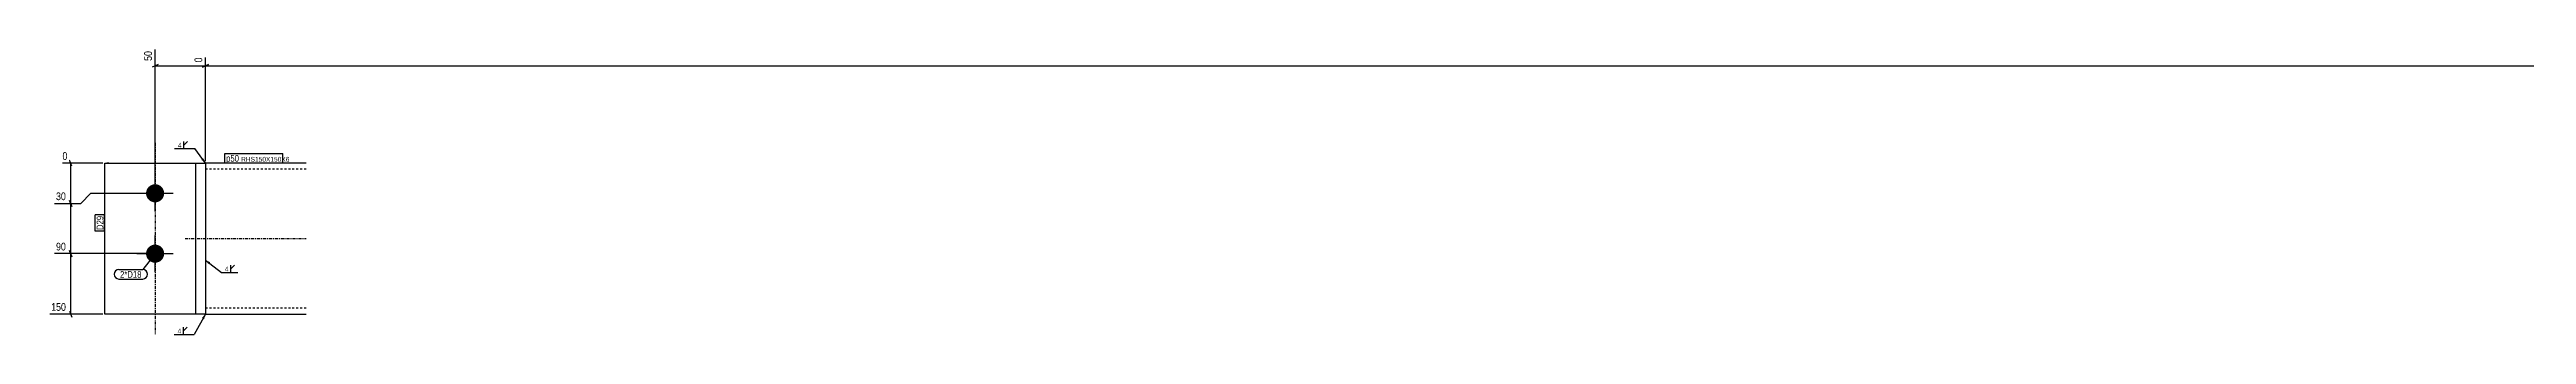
# Model space of a CAD drawing. Header units: millimetres. Extents: x 5 to 30731, y 5 to 1589.
# Drawn here: x 5 to 2465, y 18 to 301 of the extents above; entities that cross this region are included whole.
import ezdxf

# ---------------------------------------------------------------- set-up
doc = ezdxf.new("R2010")
doc.units = ezdxf.units.MM
doc.linetypes.add('DXK_LINE_DOT2', pattern=[3.9198, 1.9599, -1.9599])
doc.linetypes.add('DXK_LINE_DOT3', pattern=[5.9187, 2.979, -0.9799, 0.9799, -0.9799])
for name, color, linetype in [('MÅLSÆTNING', 7, 'Continuous'), ('STÅL', 7, 'Continuous'), ('TEKST', 7, 'Continuous')]:
    doc.layers.add(name, color=color, linetype=linetype)
doc.styles.add('Arial Narrow', font='ARIALN.TTF', dxfattribs={"height": 0.2})

msp = doc.modelspace()

# ---------------------------------------------------------------- hatches: boundary and pattern name
at = {"layer": 'STÅL', "linetype": 'Continuous'}
for points in [[(109.5, 167, -1), (109.5, 149, -1)], [(109.5, 107, -1), (109.5, 89, -1)]]:
    msp.add_hatch(color=96, dxfattribs=at).paths.add_polyline_path(points)
at = {"layer": 'TEKST', "linetype": 'Continuous'}
for points in [[(157.5, 192.7), (159.5, 188), (155.5, 191.2)], [(162.6, 87.6), (159.5, 91.6), (164.2, 89.5)], [(162.6, 87.6), (159.5, 91.6), (164.2, 89.5)], [(156, 34.2), (159.5, 38), (158.2, 33)]]:
    msp.add_hatch(color=3, dxfattribs=at).paths.add_polyline_path(points)

# ---------------------------------------------------------------- linework, layer by layer
at = {"layer": 'MÅLSÆTNING', "color": 7, "linetype": 'Continuous'}
for p, q in [((109.5, 160), (109.5, 300.8)), ((112.5, 285.9), (106.5, 283.5)), ((109.5, 284.7), (159.5, 284.7)), ((162.5, 285.9), (156.5, 283.5)), ((156.5, 283.5), (162.5, 285.9)), ((159.5, 190), (159.5, 293)), ((159.5, 190), (159.5, 293)), ((159.5, 284.7), (4794.5, 284.7)), ((57.5, 188), (17.5, 188)), ((26.9, 185), (24.5, 191)), ((25.7, 148), (25.7, 188)), ((9.7, 148), (35.7, 148)), ((9.7, 148), (35.7, 148)), ((24.5, 151), (26.9, 145)), ((26.9, 145), (24.5, 151)), ((25.7, 98), (25.7, 148)), ((35.7, 148), (45.7, 158)), ((35.7, 148), (45.7, 158)), ((45.7, 158), (107.5, 158)), ((45.7, 158), (107.5, 158)), ((24.5, 101), (26.9, 95)), ((26.9, 95), (24.5, 101)), ((107.5, 98), (9.7, 98)), ((107.5, 98), (9.7, 98)), ((25.7, 38), (25.7, 98)), ((57.5, 38), (4.8, 38)), ((24.5, 41), (26.9, 35))]:
    msp.add_line(p, q, dxfattribs=at)
at = {"layer": 'STÅL', "color": 7, "linetype": 'DXK_LINE_DOT3'}
for p, q in [((109.5, 208), (109.5, 18)), ((139.5, 113), (259.5, 113))]:
    msp.add_line(p, q, dxfattribs=at)
at = {"layer": 'STÅL', "color": 2, "linetype": 'Continuous'}
for p, q in [((59.5, 188), (159.5, 188)), ((59.5, 38), (59.5, 188)), ((149.5, 188), (149.5, 38)), ((259.5, 188), (159.5, 188)), ((159.5, 188), (159.5, 38)), ((159.5, 176), (159.5, 50)), ((159.5, 38), (59.5, 38)), ((159.5, 38), (259.5, 38))]:
    msp.add_line(p, q, dxfattribs=at)
at = {"layer": 'STÅL', "color": 7, "linetype": 'DXK_LINE_DOT2'}
for p, q in [((63.5, 188), (59.5, 188)), ((159.5, 188), (159.5, 176)), ((259.5, 182), (159.5, 182)), ((159.5, 50), (159.5, 38)), ((259.5, 44), (159.5, 44))]:
    msp.add_line(p, q, dxfattribs=at)
at = {"layer": 'STÅL', "color": 96, "linetype": 'Continuous'}
for p, q in [((109.5, 140), (109.5, 176)), ((91.5, 158), (127.5, 158)), ((109.5, 80), (109.5, 116)), ((91.5, 98), (127.5, 98))]:
    msp.add_line(p, q, dxfattribs=at)
at = {"layer": 'TEKST', "color": 3, "linetype": 'Continuous'}
for p, q in [((159.5, 188), (148.8, 202.4)), ((159.5, 38), (148.4, 17.7))]:
    msp.add_line(p, q, dxfattribs=at)

# ---------------------------------------------------------------- wipeouts: each hides what was drawn before it
at = {"color": 0}
for points in [[(135.7, 203), (135.7, 208.8), (131.8, 208.8), (131.8, 203)], [(182.2, 79.9), (182.2, 85.7), (178.4, 85.7), (178.4, 79.9)], [(135.3, 18.3), (135.3, 24.1), (131.5, 24.1), (131.5, 18.3)]]:
    msp.add_wipeout(points, dxfattribs=at).dxf.layer = 'TEKST'

# ---------------------------------------------------------------- next in the draw order: linework, layer by layer
at = {"layer": 'TEKST', "color": 3, "linetype": 'Continuous'}
for p, q in [((128.7, 202.4), (148.8, 202.4)), ((138.1, 205.9), (138.1, 209.5)), ((138.1, 205.9), (141.7, 209.5)), ((138.1, 202.4), (138.1, 205.9)), ((159.5, 91.6), (175.3, 79.3)), ((159.5, 91.6), (175.3, 79.3)), ((175.3, 79.3), (191.8, 79.3)), ((184.7, 82.9), (184.7, 86.5)), ((184.7, 82.9), (188.2, 86.5)), ((184.7, 79.3), (184.7, 82.9)), ((137.8, 21.2), (137.8, 24.8)), ((137.8, 21.2), (141.4, 24.8)), ((128.4, 17.7), (148.4, 17.7)), ((137.8, 17.7), (137.8, 21.2))]:
    msp.add_line(p, q, dxfattribs=at)

# ---------------------------------------------------------------- next in the draw order: texts
at = {"layer": 'TEKST', "color": 3, "style": 'Arial Narrow'}
for p in [(132.2, 203.4), (178.8, 80.3), (131.9, 18.7)]:
    msp.add_text('4', height=4.77, dxfattribs=at).set_placement(p)

# ---------------------------------------------------------------- next in the draw order: wipeouts: each hides what was drawn before it
at = {"color": 0, "linetype": 'Continuous'}
for points in [[(107.9, 300.9), (96.7, 300.9), (96.7, 288), (107.9, 288)], [(157.9, 294.6), (146.7, 294.6), (146.7, 286.5), (157.9, 286.5)], [(23.9, 189.6), (23.9, 200.8), (15.9, 200.8), (15.9, 189.6)], [(22.5, 149.6), (22.5, 160.8), (9.5, 160.8), (9.5, 149.6)], [(22.5, 99.6), (22.5, 110.8), (9.5, 110.8), (9.5, 99.6)], [(22.5, 39.6), (22.5, 50.8), (4.7, 50.8), (4.7, 39.6)]]:
    msp.add_wipeout(points, dxfattribs=at).dxf.layer = 'MÅLSÆTNING'
at = {"color": 0}
for points in [[(192.8, 189.4), (192.8, 196.4), (180, 196.4), (180, 189.4)], [(58.1, 135.5), (51.1, 135.5), (51.1, 121.5), (58.1, 121.5)], [(96, 74), (96, 81), (74.7, 81), (74.7, 74)]]:
    msp.add_wipeout(points, dxfattribs=at).dxf.layer = 'TEKST'

# ---------------------------------------------------------------- next in the draw order: texts
at = {"layer": 'MÅLSÆTNING', "color": 3, "linetype": 'Continuous', "style": 'Arial Narrow'}
for s, p in [('50', (106.3, 289.6)), ('0', (156.3, 288.1))]:
    msp.add_text(s, height=7.64, rotation=90.0002, dxfattribs=at).set_placement(p)
for s, p in [('0', (17.5, 191.2)), ('30', (11.1, 151.2)), ('90', (11.1, 101.2)), ('150', (6.3, 41.2))]:
    msp.add_text(s, height=7.64, dxfattribs=at).set_placement(p)

# ---------------------------------------------------------------- next in the draw order: wipeouts: each hides what was drawn before it
at = {"color": 0}
for points in [[(192.8, 189.4), (192.8, 196.4), (180, 196.4), (180, 189.4)], [(58.1, 135.5), (51.1, 135.5), (51.1, 121.5), (58.1, 121.5)], [(96, 74), (96, 81), (74.7, 81), (74.7, 74)]]:
    msp.add_wipeout(points, dxfattribs=at).dxf.layer = 'TEKST'

# ---------------------------------------------------------------- next in the draw order: linework, layer by layer
at = {"layer": 'TEKST', "color": 7, "linetype": 'Continuous'}
for p, q in [((178.8, 188.2), (178.8, 197.6)), ((49.9, 120.3), (49.9, 136.7)), ((59.3, 136.7), (49.9, 136.7)), ((59.3, 120.3), (59.3, 136.7)), ((59.3, 120.3), (49.9, 120.3)), ((73.5, 82.2), (97.2, 82.2)), ((109.1, 97.6), (97.2, 82.2)), ((73.5, 72.8), (97.2, 72.8))]:
    msp.add_line(p, q, dxfattribs=at)
for centre, start, end in [((73.5, 77.5), 90, 270), ((97.2, 77.5), 270, 90)]:
    msp.add_arc(centre, 4.7, start, end, dxfattribs=at)

# ---------------------------------------------------------------- next in the draw order: texts
at = {"layer": 'TEKST', "color": 3, "style": 'Arial Narrow'}
msp.add_text('D29', height=6.68, rotation=90.0002, dxfattribs=at).set_placement((58.1, 121.5))
msp.add_text('2*D18', height=6.68, dxfattribs=at).set_placement((74.7, 74))

# ---------------------------------------------------------------- next in the draw order: wipeouts: each hides what was drawn before it
at = {"color": 0}
msp.add_wipeout([(235.1, 189.4), (235.1, 194.4), (194.9, 194.4), (194.9, 189.4)], dxfattribs=at).dxf.layer = 'TEKST'

# ---------------------------------------------------------------- next in the draw order: wipeouts: each hides what was drawn before it
msp.add_wipeout([(235.1, 189.4), (235.1, 194.4), (194.9, 194.4), (194.9, 189.4)], dxfattribs=at).dxf.layer = 'TEKST'

# ---------------------------------------------------------------- next in the draw order: linework, layer by layer
at = {"layer": 'TEKST', "color": 7, "linetype": 'Continuous'}
for p, q in [((178.8, 197.6), (236.3, 197.6)), ((236.3, 188.2), (236.3, 197.6)), ((178.8, 188.2), (236.3, 188.2))]:
    msp.add_line(p, q, dxfattribs=at)

# ---------------------------------------------------------------- next in the draw order: texts
at = {"layer": 'TEKST', "color": 3, "style": 'Arial Narrow'}
for s, height, p in [('p50', 6.68, (180, 189.4)), ('RHS150X150X6', 4.772, (194.9, 189.4))]:
    msp.add_text(s, height=height, dxfattribs=at).set_placement(p)

doc.saveas('drawing.dxf')
